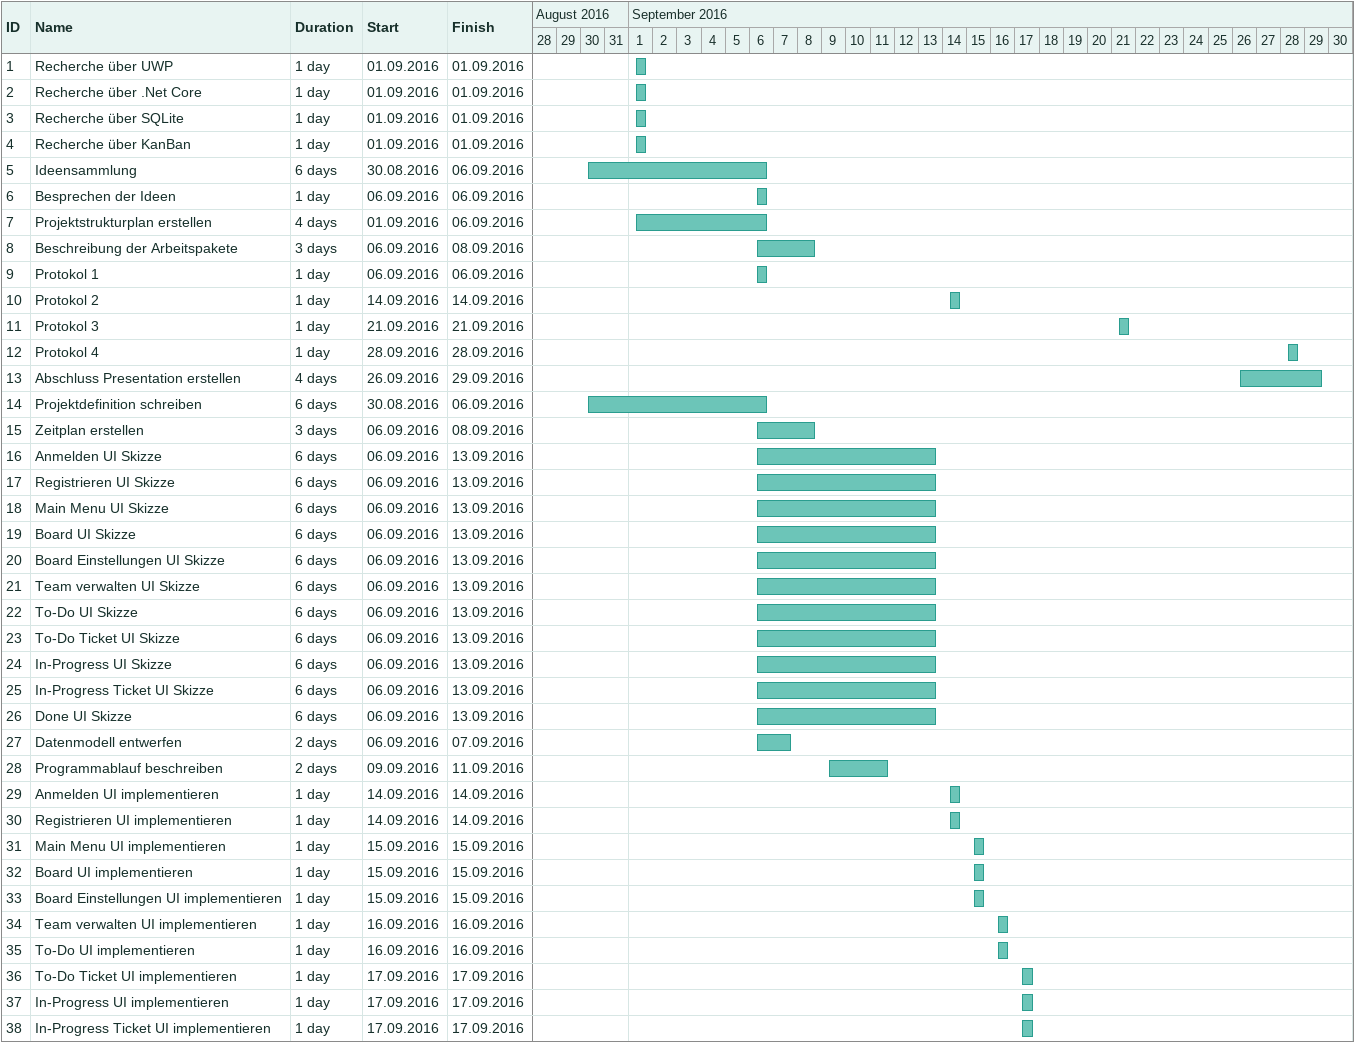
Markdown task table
| ID | Task | Duration | Start | Finish |
|---|---|---|---|---|
| 1 | Recherche über UWP | 1d | 2016-09-01 | 2016-09-01 |
| 2 | Recherche über .Net Core | 1d | 2016-09-01 | 2016-09-01 |
| 3 | Recherche über SQLite | 1d | 2016-09-01 | 2016-09-01 |
| 4 | Recherche über KanBan | 1d | 2016-09-01 | 2016-09-01 |
| 5 | Ideensammlung | 6d | 2016-08-30 | 2016-09-06 |
| 6 | Besprechen der Ideen | 1d | 2016-09-06 | 2016-09-06 |
| 7 | Projektstrukturplan erstellen | 4d | 2016-09-01 | 2016-09-06 |
| 8 | Beschreibung der Arbeitspakete | 3d | 2016-09-06 | 2016-09-08 |
| 9 | Protokol 1 | 1d | 2016-09-06 | 2016-09-06 |
| 10 | Protokol 2 | 1d | 2016-09-14 | 2016-09-14 |
| 11 | Protokol 3 | 1d | 2016-09-21 | 2016-09-21 |
| 12 | Protokol 4 | 1d | 2016-09-28 | 2016-09-28 |
| 13 | Abschluss Presentation erstellen | 4d | 2016-09-26 | 2016-09-29 |
| 14 | Projektdefinition schreiben | 6d | 2016-08-30 | 2016-09-06 |
| 15 | Zeitplan erstellen | 3d | 2016-09-06 | 2016-09-08 |
| 16 | Anmelden UI Skizze | 6d | 2016-09-06 | 2016-09-13 |
| 17 | Registrieren UI Skizze | 6d | 2016-09-06 | 2016-09-13 |
| 18 | Main Menu UI Skizze | 6d | 2016-09-06 | 2016-09-13 |
| 19 | Board UI Skizze | 6d | 2016-09-06 | 2016-09-13 |
| 20 | Board Einstellungen UI Skizze | 6d | 2016-09-06 | 2016-09-13 |
| 21 | Team verwalten UI Skizze | 6d | 2016-09-06 | 2016-09-13 |
| 22 | To-Do UI Skizze | 6d | 2016-09-06 | 2016-09-13 |
| 23 | To-Do Ticket UI Skizze | 6d | 2016-09-06 | 2016-09-13 |
| 24 | In-Progress UI Skizze | 6d | 2016-09-06 | 2016-09-13 |
| 25 | In-Progress Ticket UI Skizze | 6d | 2016-09-06 | 2016-09-13 |
| 26 | Done UI Skizze | 6d | 2016-09-06 | 2016-09-13 |
| 27 | Datenmodell entwerfen | 2d | 2016-09-06 | 2016-09-07 |
| 28 | Programmablauf beschreiben | 2d | 2016-09-09 | 2016-09-11 |
| 29 | Anmelden UI implementieren | 1d | 2016-09-14 | 2016-09-14 |
| 30 | Registrieren UI implementieren | 1d | 2016-09-14 | 2016-09-14 |
| 31 | Main Menu UI implementieren | 1d | 2016-09-15 | 2016-09-15 |
| 32 | Board UI implementieren | 1d | 2016-09-15 | 2016-09-15 |
| 33 | Board Einstellungen UI implementieren | 1d | 2016-09-15 | 2016-09-15 |
| 34 | Team verwalten UI implementieren | 1d | 2016-09-16 | 2016-09-16 |
| 35 | To-Do UI implementieren | 1d | 2016-09-16 | 2016-09-16 |
| 36 | To-Do Ticket UI implementieren | 1d | 2016-09-17 | 2016-09-17 |
| 37 | In-Progress UI implementieren | 1d | 2016-09-17 | 2016-09-17 |
| 38 | In-Progress Ticket UI implementieren | 1d | 2016-09-17 | 2016-09-17 |
